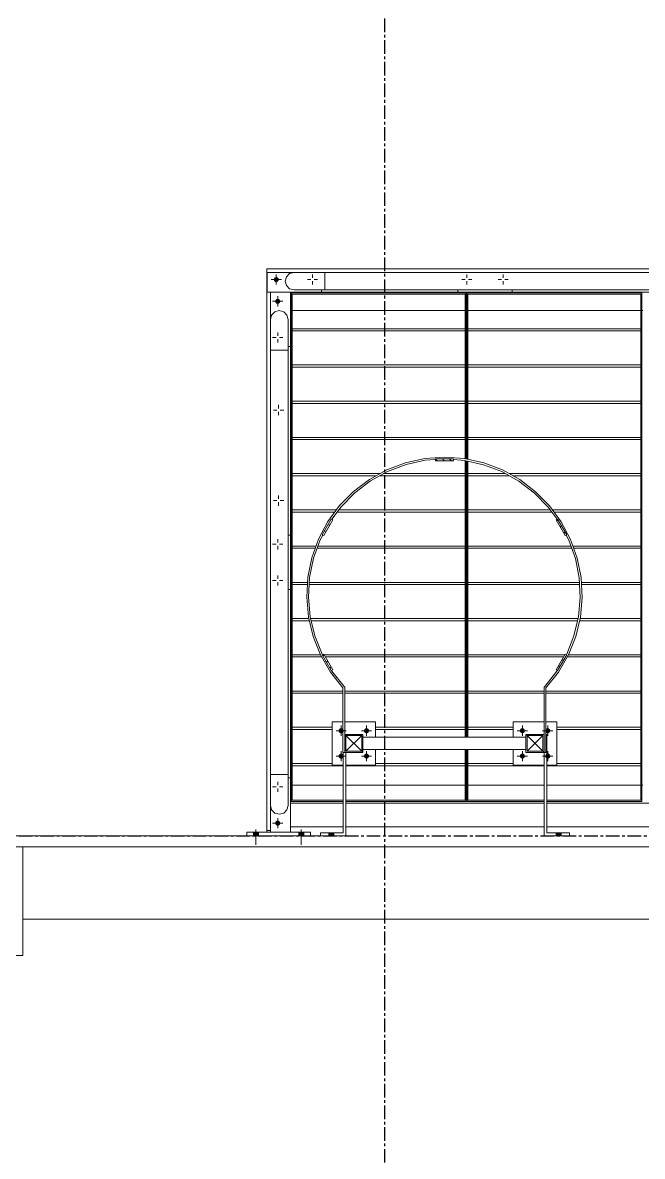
# Model space of a CAD drawing. Header units: millimetres. Extents: x -153298 to 620751, y -313239 to 250031.
# Drawn here: x 65887 to 67596, y -82828 to -79700 of the extents above; entities that cross this region are included whole.
import ezdxf

# ---------------------------------------------------------------- set-up
doc = ezdxf.new("R2010")
doc.units = ezdxf.units.MM
doc.linetypes.add('CENTER', pattern=[2, 1.25, -0.25, 0.25, -0.25])
doc.linetypes.add('XKITLINE00', pattern=[0])
for name, color, linetype in [('000 - EXISTING_BUILDING_MAIN_COLOR_1', 1, 'Continuous'), ('000 - EXISTING_BUILDING_MAIN_COLOR_251', 251, 'Continuous'), ('000 - EXISTING_CONCRETE_MAIN_COLOR_1', 1, 'Continuous')]:
    doc.layers.add(name, color=color, linetype=linetype)
doc.layers.add('Part', color=2, linetype='Continuous', lineweight=0)
doc.layers.add('Z-DIMENSIONS', color=1, linetype='Continuous', lineweight=0)

# ---------------------------------------------------------------- blocks, each defined once
blk = doc.blocks.new('*A217216')
at = {"layer": '000 - EXISTING_BUILDING_MAIN_COLOR_251', "linetype": 'XKITLINE00', "lineweight": 0}
for p, q in [((453.143857, 167.194285), (453.118158, 167.219984)), ((453.518158, 166.819984), (453.492558, 166.845584))]:
    blk.add_line(p, q, dxfattribs=at)
blk = doc.blocks.new('*A218217')
at = {"layer": '000 - EXISTING_BUILDING_MAIN_COLOR_251', "linetype": 'XKITLINE00', "lineweight": 0}
for p, q in [((449.143914, 167.194285), (449.118215, 167.219984)), ((449.518215, 166.819984), (449.492615, 166.845584))]:
    blk.add_line(p, q, dxfattribs=at)
blk = doc.blocks.new('*A219218')
at = {"layer": '000 - EXISTING_BUILDING_MAIN_COLOR_251', "linetype": 'XKITLINE00', "lineweight": 0}
for p, q in [((448.717851, 171.715646), (448.66321, 171.701005)), ((448.796429, 171.851745), (448.741788, 171.837104))]:
    blk.add_line(p, q, dxfattribs=at)
blk = doc.blocks.new('*A220219')
at = {"layer": '000 - EXISTING_BUILDING_MAIN_COLOR_251', "linetype": 'XKITLINE00', "lineweight": 0}
for p, q in [((451.158441, 173.259999), (451.118441, 173.299999)), ((451.315595, 173.259999), (451.275595, 173.299999)), ((451.47275, 173.259999), (451.43275, 173.299999))]:
    blk.add_line(p, q, dxfattribs=at)
blk = doc.blocks.new('*A221220')
at = {"layer": '000 - EXISTING_BUILDING_MAIN_COLOR_251', "linetype": 'XKITLINE00', "lineweight": 0}
for p, q in [((453.801876, 171.918563), (453.816517, 171.973204)), ((453.880453, 171.782463), (453.895094, 171.837104)), ((453.959031, 171.646364), (453.973672, 171.701005))]:
    blk.add_line(p, q, dxfattribs=at)
blk = doc.blocks.new('*A222221')
at = {"layer": '000 - EXISTING_BUILDING_MAIN_COLOR_251', "linetype": 'XKITLINE00', "lineweight": 0}
for p, q in [((453.879363, 168.735646), (453.824722, 168.721005)), ((453.95794, 168.871745), (453.903299, 168.857104))]:
    blk.add_line(p, q, dxfattribs=at)
blk = doc.blocks.new('*A223222')
at = {"layer": '000 - EXISTING_BUILDING_MAIN_COLOR_251', "linetype": 'XKITLINE00', "lineweight": 0}
for p, q in [((448.640365, 168.938563), (448.655006, 168.993204)), ((448.718942, 168.802463), (448.733583, 168.857104)), ((448.797519, 168.666364), (448.81216, 168.721005))]:
    blk.add_line(p, q, dxfattribs=at)
blk = doc.blocks.new('*A21822102')
at = {"layer": 'Part', "linetype": 'XKITLINE00', "lineweight": 0}
for p, q in [((437.208418, 164.739977), (442.008418, 164.739977)), ((437.208418, 162.339977), (437.208418, 164.739977)), ((442.008418, 164.739977), (442.008418, 162.339977)), ((442.008418, 162.339977), (437.208418, 162.339977))]:
    blk.add_line(p, q, dxfattribs=at)
blk = doc.blocks.new('*A23102230')
at = {"layer": '000 - EXISTING_BUILDING_MAIN_COLOR_251', "linetype": 'XKITLINE00', "lineweight": 0}
for p, q in [((453.518158, 167.219984), (453.118158, 167.219984)), ((453.118158, 167.219984), (453.118158, 166.819984)), ((453.143758, 166.845584), (453.492558, 167.194384)), ((453.492558, 166.845584), (453.143758, 167.194384)), ((453.143758, 166.845584), (453.143758, 167.194384)), ((453.143758, 167.194384), (453.492558, 167.194384)), ((453.492558, 167.194384), (453.492558, 166.845584)), ((453.518158, 166.819984), (453.518158, 167.219984)), ((453.118158, 166.819984), (453.518158, 166.819984)), ((453.492558, 166.845584), (453.143758, 166.845584))]:
    blk.add_line(p, q, dxfattribs=at)
blk = doc.blocks.new('*A23262246')
at = {"layer": '000 - EXISTING_BUILDING_MAIN_COLOR_251', "linetype": 'XKITLINE00', "lineweight": 0}
for p, q in [((449.118215, 166.819984), (449.118215, 167.219984)), ((449.518215, 167.219984), (449.118215, 167.219984)), ((449.143815, 166.845584), (449.492615, 167.194384)), ((449.492615, 166.845584), (449.143815, 167.194384)), ((449.143815, 166.845584), (449.143815, 167.194384)), ((449.143815, 167.194384), (449.492615, 167.194384)), ((449.492615, 167.194384), (449.492615, 166.845584)), ((449.518215, 166.819984), (449.518215, 167.219984)), ((449.118215, 166.819984), (449.518215, 166.819984)), ((449.492615, 166.845584), (449.143815, 166.845584))]:
    blk.add_line(p, q, dxfattribs=at)
blk = doc.blocks.new('*A23272247')
at = {"layer": '000 - EXISTING_BUILDING_MAIN_COLOR_251', "linetype": 'XKITLINE00', "lineweight": 0}
for p, q in [((448.820365, 171.973204), (448.620365, 171.626794)), ((448.655006, 171.606794), (448.855006, 171.953204)), ((448.855006, 171.953204), (448.820365, 171.973204)), ((448.620365, 171.626794), (448.655006, 171.606794))]:
    blk.add_line(p, q, dxfattribs=at)
blk = doc.blocks.new('*A23282248')
at = {"layer": '000 - EXISTING_BUILDING_MAIN_COLOR_251', "linetype": 'XKITLINE00', "lineweight": 0}
for p, q in [((451.518441, 173.299999), (451.118441, 173.299999)), ((451.118441, 173.299999), (451.118441, 173.259999)), ((451.118441, 173.259999), (451.518441, 173.259999)), ((451.518441, 173.259999), (451.518441, 173.299999))]:
    blk.add_line(p, q, dxfattribs=at)
blk = doc.blocks.new('*A23292249')
at = {"layer": '000 - EXISTING_BUILDING_MAIN_COLOR_251', "linetype": 'XKITLINE00', "lineweight": 0}
for p, q in [((453.816517, 171.973204), (453.781876, 171.953204)), ((453.981876, 171.606794), (453.781876, 171.953204)), ((454.016517, 171.626794), (453.816517, 171.973204)), ((453.981876, 171.606794), (454.016517, 171.626794))]:
    blk.add_line(p, q, dxfattribs=at)
blk = doc.blocks.new('*A23302250')
at = {"layer": '000 - EXISTING_BUILDING_MAIN_COLOR_251', "linetype": 'XKITLINE00', "lineweight": 0}
for p, q in [((453.981876, 168.993204), (453.781876, 168.646794)), ((453.816517, 168.626794), (454.016517, 168.973204)), ((454.016517, 168.973204), (453.981876, 168.993204)), ((453.781876, 168.646794), (453.816517, 168.626794))]:
    blk.add_line(p, q, dxfattribs=at)
blk = doc.blocks.new('*A23312251')
at = {"layer": '000 - EXISTING_BUILDING_MAIN_COLOR_251', "linetype": 'XKITLINE00', "lineweight": 0}
for p, q in [((448.620365, 168.973204), (448.655006, 168.993204)), ((448.620365, 168.973204), (448.820365, 168.626794)), ((448.655006, 168.993204), (448.855006, 168.646794)), ((448.820365, 168.626794), (448.855006, 168.646794))]:
    blk.add_line(p, q, dxfattribs=at)
blk = doc.blocks.new('*A23322252')
at = {"layer": '000 - EXISTING_BUILDING_MAIN_COLOR_251', "linetype": 'XKITLINE00', "lineweight": 0}
for p, q in [((450.459474, 173.216181), (450.048222, 173.061979)), ((450.888656, 173.309511), (450.459474, 173.216181)), ((450.470775, 173.177811), (450.894309, 173.269913)), ((451.326806, 173.340021), (450.888656, 173.309511)), ((450.894309, 173.269913), (451.118441, 173.28552)), ((451.763673, 173.307239), (451.326806, 173.340021)), ((451.518441, 173.285633), (451.757813, 173.267671)), ((451.757813, 173.267671), (452.179805, 173.17369)), ((452.191291, 173.212006), (451.763673, 173.307239)), ((452.60078, 173.056297), (452.191291, 173.212006)), ((450.048222, 173.061979), (449.663482, 172.850124)), ((449.685257, 172.816571), (450.064934, 173.025638)), ((450.064934, 173.025638), (450.470775, 173.177811)), ((452.179805, 173.17369), (452.583907, 173.020031)), ((452.583907, 173.020031), (452.961726, 172.809884)), ((452.983638, 172.843348), (452.60078, 173.056297)), ((449.663482, 172.850124), (449.313287, 172.585039)), ((449.33967, 172.554973), (449.685257, 172.816571)), ((452.961726, 172.809884), (453.305417, 172.547613)), ((453.331911, 172.577581), (452.983638, 172.843348)), ((449.313287, 172.585039), (449.004946, 172.272256)), ((449.035386, 172.246306), (449.33967, 172.554973)), ((453.305417, 172.547613), (453.607842, 172.238666)), ((453.638368, 172.264514), (453.331911, 172.577581)), ((449.004946, 172.272256), (448.744897, 171.918305)), ((448.830457, 171.967378), (449.035386, 172.246306)), ((453.607842, 172.238666), (453.806019, 171.967143)), ((453.896645, 171.91065), (453.638368, 172.264514)), ((448.744897, 171.918305), (448.538567, 171.530574)), ((454.101378, 171.523337), (453.896645, 171.91065)), ((448.538567, 171.530574), (448.390263, 171.117158)), ((448.428791, 171.106407), (448.575144, 171.514383)), ((448.575144, 171.514383), (448.631532, 171.620347)), ((454.00506, 171.620179), (454.064759, 171.507241)), ((454.064759, 171.507241), (454.209762, 171.099953)), ((454.248314, 171.110619), (454.101378, 171.523337)), ((448.390263, 171.117158), (448.303082, 170.686686)), ((448.342757, 170.681599), (448.428791, 171.106407)), ((454.209762, 171.099953), (454.294719, 170.676052)), ((454.334403, 170.681066), (454.248314, 171.110619)), ((448.303082, 170.686686), (448.278842, 170.248143)), ((448.318837, 170.248827), (448.342757, 170.681599)), ((454.294719, 170.676052), (454.317864, 170.244342)), ((454.357857, 170.2436), (454.334403, 170.681066)), ((448.278842, 170.248143), (448.318051, 169.810685)), ((448.357529, 169.817124), (448.318837, 170.248827)), ((454.317864, 170.244342), (454.278718, 169.813788)), ((454.318189, 169.807305), (454.357857, 170.2436)), ((448.318051, 169.810685), (448.419889, 169.383443)), ((448.458027, 169.395504), (448.357529, 169.817124)), ((454.278718, 169.813788), (454.178092, 169.393331)), ((454.216222, 169.381242), (454.318189, 169.807305)), ((448.419889, 169.383443), (448.582231, 168.975335)), ((448.618233, 168.992766), (448.458027, 169.395504)), ((454.178092, 169.393331), (454.018077, 168.991703)), ((454.054073, 168.97426), (454.216222, 169.381242)), ((448.582231, 168.975335), (448.801688, 168.59488)), ((448.627231, 168.977168), (448.618233, 168.992766)), ((453.835112, 168.594809), (454.054073, 168.97426)), ((454.00968, 168.977151), (454.018077, 168.991703)), ((448.801688, 168.59488), (449.073679, 168.250021)), ((448.834803, 168.617317), (448.827095, 168.63068)), ((449.103215, 168.276996), (448.834803, 168.617317)), ((453.534338, 168.277735), (453.801997, 168.617246)), ((453.563884, 168.250771), (453.835112, 168.594809)), ((453.801997, 168.617246), (453.809758, 168.630696)), ((449.07909, 168.244097), (449.073679, 168.250021)), ((449.07909, 168.244097), (449.079123, 166.819999)), ((449.119089, 168.259614), (449.103215, 168.276996)), ((449.119113, 167.219984), (449.119089, 168.259614)), ((453.518474, 168.260354), (453.534338, 168.277735)), ((453.518474, 166.819969), (453.518474, 168.260354)), ((453.558474, 168.244844), (453.563884, 168.250771)), ((453.558474, 168.244844), (453.558474, 166.819969)), ((449.079123, 166.819999), (449.118215, 166.82)), ((453.558474, 166.819969), (453.518474, 166.819969))]:
    blk.add_line(p, q, dxfattribs=at)
blk = doc.blocks.new('*A23332253')
at = {"layer": '000 - EXISTING_BUILDING_MAIN_COLOR_251', "linetype": 'XKITLINE00', "lineweight": 0}
for p, q in [((448.838387, 167.5), (448.838387, 166.54)), ((448.838387, 167.5), (449.079107, 167.5)), ((449.119107, 167.5), (449.798387, 167.5)), ((449.798387, 167.156), (449.798387, 167.5)), ((449.798387, 166.54), (449.798387, 166.884)), ((448.838387, 166.54), (449.079815, 166.54)), ((449.143815, 166.54), (449.798387, 166.54))]:
    blk.add_line(p, q, dxfattribs=at)
blk = doc.blocks.new('*A23342254')
at = {"layer": '000 - EXISTING_BUILDING_MAIN_COLOR_251', "linetype": 'XKITLINE00', "lineweight": 0}
for p, q in [((452.838147, 167.156), (452.838147, 167.5)), ((452.838147, 167.5), (453.518474, 167.5)), ((453.558474, 167.5), (453.798147, 167.5)), ((453.798147, 166.54), (453.798147, 167.5)), ((452.838147, 166.54), (452.838147, 166.884)), ((452.838147, 166.54), (453.518158, 166.54)), ((453.582158, 166.54), (453.798147, 166.54))]:
    blk.add_line(p, q, dxfattribs=at)
blk = doc.blocks.new('*A23352255')
at = {"layer": '000 - EXISTING_BUILDING_MAIN_COLOR_251', "linetype": 'XKITLINE00', "lineweight": 0}
for p, q in [((449.079815, 165.044), (449.079815, 166.819999)), ((449.143815, 164.98), (449.143815, 166.819984)), ((448.583815, 165.044), (449.079815, 165.044)), ((448.583815, 164.98), (448.583815, 165.044)), ((449.143815, 164.98), (448.583815, 164.98))]:
    blk.add_line(p, q, dxfattribs=at)
blk = doc.blocks.new('*A23362256')
at = {"layer": '000 - EXISTING_BUILDING_MAIN_COLOR_251', "linetype": 'XKITLINE00', "lineweight": 0}
for p, q in [((453.518158, 167.22), (453.518474, 167.22)), ((453.558474, 167.22), (453.582158, 167.22)), ((453.582158, 165.044), (453.582158, 167.22)), ((453.518158, 164.98), (453.518158, 166.819984)), ((453.518158, 164.98), (454.078158, 164.98)), ((453.582158, 165.044), (454.078158, 165.044)), ((454.078158, 165.044), (454.078158, 164.98))]:
    blk.add_line(p, q, dxfattribs=at)
blk = doc.blocks.new('*A23372257')
at = {"layer": '000 - EXISTING_BUILDING_MAIN_COLOR_251', "linetype": 'XKITLINE00', "lineweight": 0}
for p, q in [((453.118158, 167.156), (449.518547, 167.156)), ((449.518547, 167.156), (449.518547, 166.884)), ((449.518547, 166.884), (453.118158, 166.884))]:
    blk.add_line(p, q, dxfattribs=at)
blk = doc.blocks.new('*A23412261')
at = {"layer": '000 - EXISTING_CONCRETE_MAIN_COLOR_1', "linetype": 'XKITLINE00', "lineweight": 0}
for p, q in [((442.008418, 164.739977), (488.150427, 164.739977)), ((442.008418, 163.139977), (488.150427, 163.139977))]:
    blk.add_line(p, q, dxfattribs=at)
blk = doc.blocks.new('*A23432263')
at = {"layer": '000 - EXISTING_BUILDING_MAIN_COLOR_251'}
for points in [[(449.093, 167.289), (449.09, 167.279), (449.085, 167.269), (449.078, 167.26), (449.069, 167.253), (449.06, 167.248), (449.049, 167.245), (449.038, 167.244), (449.027, 167.245), (449.017, 167.248), (449.007, 167.253), (448.999, 167.26), (448.992, 167.269), (448.987, 167.279), (448.983, 167.289), (448.982, 167.3), (448.983, 167.311), (448.987, 167.321), (448.992, 167.331), (448.999, 167.34), (449.007, 167.347), (449.017, 167.352), (449.027, 167.355), (449.038, 167.356), (449.049, 167.355), (449.06, 167.352), (449.069, 167.347), (449.078, 167.34), (449.085, 167.331), (449.09, 167.321), (449.093, 167.311), (449.094, 167.3)], [(449.653, 167.289), (449.65, 167.279), (449.645, 167.269), (449.638, 167.26), (449.629, 167.253), (449.62, 167.248), (449.609, 167.245), (449.598, 167.244), (449.587, 167.245), (449.577, 167.248), (449.567, 167.253), (449.559, 167.26), (449.552, 167.269), (449.547, 167.279), (449.543, 167.289), (449.542, 167.3), (449.543, 167.311), (449.547, 167.321), (449.552, 167.331), (449.559, 167.34), (449.567, 167.347), (449.577, 167.352), (449.587, 167.355), (449.598, 167.356), (449.609, 167.355), (449.62, 167.352), (449.629, 167.347), (449.638, 167.34), (449.645, 167.331), (449.65, 167.321), (449.653, 167.311), (449.654, 167.3)], [(449.093, 166.729), (449.09, 166.719), (449.085, 166.709), (449.078, 166.7), (449.069, 166.693), (449.06, 166.688), (449.049, 166.685), (449.038, 166.684), (449.027, 166.685), (449.017, 166.688), (449.007, 166.693), (448.999, 166.7), (448.992, 166.709), (448.987, 166.719), (448.983, 166.729), (448.982, 166.74), (448.983, 166.751), (448.987, 166.761), (448.992, 166.771), (448.999, 166.78), (449.007, 166.787), (449.017, 166.792), (449.027, 166.795), (449.038, 166.796), (449.049, 166.795), (449.06, 166.792), (449.069, 166.787), (449.078, 166.78), (449.085, 166.771), (449.09, 166.761), (449.093, 166.751), (449.094, 166.74)], [(449.653, 166.729), (449.65, 166.719), (449.645, 166.709), (449.638, 166.7), (449.629, 166.693), (449.62, 166.688), (449.609, 166.685), (449.598, 166.684), (449.587, 166.685), (449.577, 166.688), (449.567, 166.693), (449.559, 166.7), (449.552, 166.709), (449.547, 166.719), (449.543, 166.729), (449.542, 166.74), (449.543, 166.751), (449.547, 166.761), (449.552, 166.771), (449.559, 166.78), (449.567, 166.787), (449.577, 166.792), (449.587, 166.795), (449.598, 166.796), (449.609, 166.795), (449.62, 166.792), (449.629, 166.787), (449.638, 166.78), (449.645, 166.771), (449.65, 166.761), (449.653, 166.751), (449.654, 166.74)]]:
    blk.add_hatch(color=256, dxfattribs=at).paths.add_polyline_path(points, flags=17)
at = {"layer": '000 - EXISTING_BUILDING_MAIN_COLOR_251', "linetype": 'XKITLINE00', "lineweight": 0}
for p, q in [((448.926, 167.3), (449.15, 167.3)), ((449.038, 167.412), (449.038, 167.188)), ((449.486, 167.3), (449.71, 167.3)), ((449.598, 167.412), (449.598, 167.188)), ((448.926, 166.74), (449.15, 166.74)), ((449.038, 166.852), (449.038, 166.628)), ((449.486, 166.74), (449.71, 166.74)), ((449.598, 166.852), (449.598, 166.628))]:
    blk.add_line(p, q, dxfattribs=at)
blk = doc.blocks.new('*A23442264')
at = {"layer": '000 - EXISTING_BUILDING_MAIN_COLOR_251'}
for points in [[(453.093, 167.289), (453.09, 167.279), (453.085, 167.269), (453.078, 167.26), (453.069, 167.253), (453.06, 167.248), (453.049, 167.245), (453.038, 167.244), (453.027, 167.245), (453.017, 167.248), (453.007, 167.253), (452.999, 167.26), (452.992, 167.269), (452.986, 167.279), (452.983, 167.289), (452.982, 167.3), (452.983, 167.311), (452.986, 167.321), (452.992, 167.331), (452.999, 167.34), (453.007, 167.347), (453.017, 167.352), (453.027, 167.355), (453.038, 167.356), (453.049, 167.355), (453.06, 167.352), (453.069, 167.347), (453.078, 167.34), (453.085, 167.331), (453.09, 167.321), (453.093, 167.311), (453.094, 167.3)], [(453.653, 167.289), (453.65, 167.279), (453.645, 167.269), (453.638, 167.26), (453.629, 167.253), (453.62, 167.248), (453.609, 167.245), (453.598, 167.244), (453.587, 167.245), (453.577, 167.248), (453.567, 167.253), (453.559, 167.26), (453.552, 167.269), (453.546, 167.279), (453.543, 167.289), (453.542, 167.3), (453.543, 167.311), (453.546, 167.321), (453.552, 167.331), (453.559, 167.34), (453.567, 167.347), (453.577, 167.352), (453.587, 167.355), (453.598, 167.356), (453.609, 167.355), (453.62, 167.352), (453.629, 167.347), (453.638, 167.34), (453.645, 167.331), (453.65, 167.321), (453.653, 167.311), (453.654, 167.3)], [(453.093, 166.729), (453.09, 166.719), (453.085, 166.709), (453.078, 166.7), (453.069, 166.693), (453.06, 166.688), (453.049, 166.685), (453.038, 166.684), (453.027, 166.685), (453.017, 166.688), (453.007, 166.693), (452.999, 166.7), (452.992, 166.709), (452.986, 166.719), (452.983, 166.729), (452.982, 166.74), (452.983, 166.751), (452.986, 166.761), (452.992, 166.771), (452.999, 166.78), (453.007, 166.787), (453.017, 166.792), (453.027, 166.795), (453.038, 166.796), (453.049, 166.795), (453.06, 166.792), (453.069, 166.787), (453.078, 166.78), (453.085, 166.771), (453.09, 166.761), (453.093, 166.751), (453.094, 166.74)], [(453.653, 166.729), (453.65, 166.719), (453.645, 166.709), (453.638, 166.7), (453.629, 166.693), (453.62, 166.688), (453.609, 166.685), (453.598, 166.684), (453.587, 166.685), (453.577, 166.688), (453.567, 166.693), (453.559, 166.7), (453.552, 166.709), (453.546, 166.719), (453.543, 166.729), (453.542, 166.74), (453.543, 166.751), (453.546, 166.761), (453.552, 166.771), (453.559, 166.78), (453.567, 166.787), (453.577, 166.792), (453.587, 166.795), (453.598, 166.796), (453.609, 166.795), (453.62, 166.792), (453.629, 166.787), (453.638, 166.78), (453.645, 166.771), (453.65, 166.761), (453.653, 166.751), (453.654, 166.74)]]:
    blk.add_hatch(color=256, dxfattribs=at).paths.add_polyline_path(points, flags=17)
at = {"layer": '000 - EXISTING_BUILDING_MAIN_COLOR_251', "linetype": 'XKITLINE00', "lineweight": 0}
for p, q in [((452.926, 167.3), (453.15, 167.3)), ((453.038, 167.412), (453.038, 167.188)), ((453.486, 167.3), (453.71, 167.3)), ((453.598, 167.412), (453.598, 167.188)), ((452.926, 166.74), (453.15, 166.74)), ((453.038, 166.852), (453.038, 166.628)), ((453.486, 166.74), (453.71, 166.74)), ((453.598, 166.852), (453.598, 166.628))]:
    blk.add_line(p, q, dxfattribs=at)
blk = doc.blocks.new('*A23452265')
at = {"layer": '000 - EXISTING_BUILDING_MAIN_COLOR_251'}
blk.add_hatch(color=256, dxfattribs=at).paths.add_polyline_path([(448.88, 165.044), (448.88, 164.98), (448.768, 164.98), (448.768, 165.044)], flags=17)
at = {"layer": '000 - EXISTING_BUILDING_MAIN_COLOR_251', "linetype": 'XKITLINE00', "lineweight": 0}
for p, q in [((448.768, 164.98), (448.768, 165.044)), ((448.824, 164.98), (448.824, 165.044)), ((448.88, 164.98), (448.88, 165.044))]:
    blk.add_line(p, q, dxfattribs=at)
blk = doc.blocks.new('*A23462266')
at = {"layer": '000 - EXISTING_BUILDING_MAIN_COLOR_251'}
blk.add_hatch(color=256, dxfattribs=at).paths.add_polyline_path([(453.782, 164.98), (453.782, 165.044), (453.894, 165.044), (453.894, 164.98)], flags=17)
at = {"layer": '000 - EXISTING_BUILDING_MAIN_COLOR_251', "linetype": 'XKITLINE00', "lineweight": 0}
for p, q in [((453.782, 165.044), (453.782, 164.98)), ((453.838, 165.044), (453.838, 164.98)), ((453.894, 165.044), (453.894, 164.98))]:
    blk.add_line(p, q, dxfattribs=at)
blk = doc.blocks.new('*A23482268')
at = {"layer": '000 - EXISTING_BUILDING_MAIN_COLOR_251', "linetype": 'XKITLINE00', "lineweight": 0}
for p, q in [((447.934297, 175.375961), (447.934297, 175.327961)), ((447.934297, 175.375961), (451.798297, 175.375961)), ((447.934297, 175.327961), (451.798297, 175.327961)), ((451.798297, 175.375961), (451.798297, 175.327961))]:
    blk.add_line(p, q, dxfattribs=at)
blk = doc.blocks.new('*A23492269')
at = {"layer": '000 - EXISTING_BUILDING_MAIN_COLOR_251', "linetype": 'XKITLINE00', "lineweight": 0}
for p, q in [((447.934297, 176.175961), (447.934297, 176.127961)), ((447.934297, 176.175961), (451.798297, 176.175961)), ((447.934297, 176.127961), (451.798297, 176.127961)), ((451.798297, 176.175961), (451.798297, 176.127961))]:
    blk.add_line(p, q, dxfattribs=at)
blk = doc.blocks.new('*A23502270')
at = {"layer": '000 - EXISTING_BUILDING_MAIN_COLOR_251', "linetype": 'XKITLINE00', "lineweight": 0}
for p, q in [((447.934297, 176.963961), (447.934297, 176.939961)), ((447.934297, 176.963961), (451.798297, 176.963961)), ((451.798297, 176.963961), (451.798297, 176.939961)), ((447.934297, 176.939961), (451.798297, 176.939961))]:
    blk.add_line(p, q, dxfattribs=at)
blk = doc.blocks.new('*A23512271')
at = {"layer": '000 - EXISTING_BUILDING_MAIN_COLOR_1', "linetype": 'XKITLINE00', "lineweight": 0}
for p, q in [((447.478347, 176.97997), (447.918347, 176.97997)), ((447.918347, 176.97997), (447.918347, 175.77997)), ((447.867147, 175.77997), (447.918347, 175.77997))]:
    blk.add_line(p, q, dxfattribs=at)
blk = doc.blocks.new('*A23522272')
at = {"layer": '000 - EXISTING_BUILDING_MAIN_COLOR_1', "linetype": 'XKITLINE00', "lineweight": 0}
for p, q in [((447.803849, 177.225529), (447.829894, 177.322729)), ((447.829894, 177.128329), (447.803849, 177.225529)), ((447.829894, 177.322729), (447.901049, 177.393885)), ((447.901049, 177.393885), (447.998249, 177.419929)), ((447.998249, 177.419929), (448.678249, 177.419929)), ((448.678249, 177.031129), (448.678249, 177.419929)), ((447.901049, 177.057174), (447.829894, 177.128329)), ((447.998249, 177.031129), (447.901049, 177.057174)), ((447.998249, 177.031129), (448.678249, 177.031129))]:
    blk.add_line(p, q, dxfattribs=at)
blk = doc.blocks.new('*A23532273')
at = {"layer": '000 - EXISTING_BUILDING_MAIN_COLOR_251', "linetype": 'XKITLINE00', "lineweight": 0}
for p, q in [((447.478347, 176.37997), (447.504391, 176.47717)), ((447.504391, 176.47717), (447.575547, 176.548325)), ((447.575547, 176.548325), (447.672747, 176.57437)), ((447.672747, 176.57437), (447.769947, 176.548325)), ((447.769947, 176.548325), (447.841102, 176.47717)), ((447.841102, 176.47717), (447.867147, 176.37997)), ((447.478347, 176.37997), (447.478347, 175.69997)), ((447.867147, 176.37997), (447.867147, 175.69997)), ((447.478347, 175.69997), (447.867147, 175.69997))]:
    blk.add_line(p, q, dxfattribs=at)
blk = doc.blocks.new('*A23592279')
at = {"layer": '000 - EXISTING_BUILDING_MAIN_COLOR_251', "linetype": 'XKITLINE00', "lineweight": 0}
for p, q in [((451.814297, 172.975961), (451.814297, 172.927961)), ((451.814297, 172.975961), (452.663138, 172.975961)), ((452.745215, 172.975961), (455.678297, 172.975961)), ((455.678297, 172.975961), (455.678297, 172.927961)), ((451.814297, 172.927961), (452.749437, 172.927961)), ((452.831514, 172.927961), (455.678297, 172.927961))]:
    blk.add_line(p, q, dxfattribs=at)
blk = doc.blocks.new('*A23602280')
at = {"layer": '000 - EXISTING_BUILDING_MAIN_COLOR_251', "linetype": 'XKITLINE00', "lineweight": 0}
for p, q in [((451.814297, 173.775961), (451.814297, 173.727961)), ((451.814297, 173.775961), (455.678297, 173.775961)), ((451.814297, 173.727961), (455.678297, 173.727961)), ((455.678297, 173.775961), (455.678297, 173.727961))]:
    blk.add_line(p, q, dxfattribs=at)
blk = doc.blocks.new('*A23612281')
at = {"layer": '000 - EXISTING_BUILDING_MAIN_COLOR_251', "linetype": 'XKITLINE00', "lineweight": 0}
for p, q in [((451.814297, 174.575961), (451.814297, 174.527961)), ((451.814297, 174.575961), (455.678297, 174.575961)), ((451.814297, 174.527961), (455.678297, 174.527961)), ((455.678297, 174.575961), (455.678297, 174.527961))]:
    blk.add_line(p, q, dxfattribs=at)
blk = doc.blocks.new('*A23622282')
at = {"layer": '000 - EXISTING_BUILDING_MAIN_COLOR_251', "linetype": 'XKITLINE00', "lineweight": 0}
for p, q in [((451.814297, 175.375961), (451.814297, 175.327961)), ((451.814297, 175.375961), (455.678297, 175.375961)), ((451.814297, 175.327961), (455.678297, 175.327961)), ((455.678297, 175.375961), (455.678297, 175.327961))]:
    blk.add_line(p, q, dxfattribs=at)
blk = doc.blocks.new('*A23632283')
at = {"layer": '000 - EXISTING_BUILDING_MAIN_COLOR_251', "linetype": 'XKITLINE00', "lineweight": 0}
for p, q in [((451.814297, 176.175961), (451.814297, 176.127961)), ((451.814297, 176.175961), (455.678297, 176.175961)), ((451.814297, 176.127961), (455.678297, 176.127961)), ((455.678297, 176.175961), (455.678297, 176.127961))]:
    blk.add_line(p, q, dxfattribs=at)
blk = doc.blocks.new('*A23652285')
at = {"layer": '000 - EXISTING_BUILDING_MAIN_COLOR_251', "linetype": 'XKITLINE00', "lineweight": 0}
for p, q in [((451.814297, 176.963961), (451.814297, 176.939961)), ((451.814297, 176.963961), (455.678297, 176.963961)), ((455.678297, 176.963961), (455.678297, 176.939961)), ((451.814297, 176.939961), (455.678297, 176.939961))]:
    blk.add_line(p, q, dxfattribs=at)
blk = doc.blocks.new('*A23972317')
at = {"layer": '000 - EXISTING_BUILDING_MAIN_COLOR_251', "linetype": 'XKITLINE00', "lineweight": 0}
for p, q in [((447.918315, 165.699943), (449.079815, 165.699943)), ((449.143815, 165.699943), (453.518158, 165.699943)), ((453.582158, 165.699943), (464.477947, 165.699943)), ((447.918315, 165.179943), (449.079815, 165.179943)), ((449.143815, 165.179943), (453.518158, 165.179943)), ((453.582158, 165.179943), (464.477947, 165.179943))]:
    blk.add_line(p, q, dxfattribs=at)
blk = doc.blocks.new('*A23982318')
at = {"layer": '000 - EXISTING_BUILDING_MAIN_COLOR_1', "linetype": 'XKITLINE00', "lineweight": 0}
for p, q in [((448.678284, 177.419961), (470.134284, 177.419961)), ((448.678284, 177.031161), (448.678284, 177.419961)), ((448.678284, 177.031161), (470.134284, 177.031161))]:
    blk.add_line(p, q, dxfattribs=at)
blk = doc.blocks.new('*A23992319')
at = {"layer": '000 - EXISTING_BUILDING_MAIN_COLOR_1', "linetype": 'XKITLINE00', "lineweight": 0}
for p, q in [((447.398375, 176.979961), (447.398375, 177.419961)), ((448.606444, 176.979961), (451.614444, 176.979961)), ((452.814444, 176.979961), (458.814444, 176.979961))]:
    blk.add_line(p, q, dxfattribs=at)
blk = doc.blocks.new('*A24002320')
at = {"layer": '000 - EXISTING_BUILDING_MAIN_COLOR_251', "linetype": 'XKITLINE00', "lineweight": 0}
for p, q in [((447.918315, 166.099943), (447.934297, 166.099943)), ((447.958297, 166.099943), (449.079815, 166.099943)), ((449.143815, 166.099943), (451.774297, 166.099943)), ((451.798297, 166.099943), (451.814297, 166.099943)), ((451.838297, 166.099943), (453.518158, 166.099943)), ((453.582158, 166.099943), (455.654297, 166.099943)), ((455.678297, 166.099943), (455.694297, 166.099943))]:
    blk.add_line(p, q, dxfattribs=at)
blk = doc.blocks.new('*A24012321')
at = {"layer": '000 - EXISTING_BUILDING_MAIN_COLOR_251', "linetype": 'XKITLINE00', "lineweight": 0}
for p, q in [((447.918315, 176.579984), (447.934297, 176.579984)), ((447.958297, 176.579984), (451.774297, 176.579984)), ((451.798297, 176.579984), (451.814297, 176.579984)), ((451.838297, 176.579984), (455.654297, 176.579984)), ((455.678297, 176.579984), (455.694297, 176.579984))]:
    blk.add_line(p, q, dxfattribs=at)
blk = doc.blocks.new('*A24022322')
at = {"layer": '000 - EXISTING_BUILDING_MAIN_COLOR_1', "linetype": 'XKITLINE00', "lineweight": 0}
for p, q in [((447.398375, 177.499961), (447.398375, 177.419961)), ((447.398375, 177.499961), (471.398315, 177.499961)), ((447.398375, 177.419961), (447.998367, 177.419961))]:
    blk.add_line(p, q, dxfattribs=at)
blk = doc.blocks.new('*A24032323')
at = {"layer": '000 - EXISTING_BUILDING_MAIN_COLOR_251', "linetype": 'XKITLINE00', "lineweight": 0}
for p, q in [((455.654297, 165.763943), (455.654297, 176.939961)), ((455.654297, 176.939961), (455.678297, 176.939961)), ((455.678297, 165.763943), (455.678297, 176.939961)), ((455.654297, 165.763943), (455.678297, 165.763943))]:
    blk.add_line(p, q, dxfattribs=at)
blk = doc.blocks.new('*A24172337')
at = {"layer": '000 - EXISTING_BUILDING_MAIN_COLOR_251', "linetype": 'XKITLINE00', "lineweight": 0}
for p, q in [((451.814297, 166.575961), (451.814297, 166.527961)), ((451.814297, 166.575961), (452.838147, 166.575961)), ((451.814297, 166.527961), (453.518158, 166.527961)), ((453.582158, 166.527961), (455.678297, 166.527961)), ((453.798147, 166.575961), (455.678297, 166.575961)), ((455.678297, 166.575961), (455.678297, 166.527961))]:
    blk.add_line(p, q, dxfattribs=at)
blk = doc.blocks.new('*A24182338')
at = {"layer": '000 - EXISTING_BUILDING_MAIN_COLOR_251', "linetype": 'XKITLINE00', "lineweight": 0}
for p, q in [((451.814297, 167.375961), (451.814297, 167.327961)), ((451.814297, 167.375961), (452.838147, 167.375961)), ((451.814297, 167.327961), (452.838147, 167.327961)), ((453.798147, 167.375961), (455.678297, 167.375961)), ((453.798147, 167.327961), (455.678297, 167.327961)), ((455.678297, 167.375961), (455.678297, 167.327961))]:
    blk.add_line(p, q, dxfattribs=at)
blk = doc.blocks.new('*A24192339')
at = {"layer": '000 - EXISTING_BUILDING_MAIN_COLOR_251', "linetype": 'XKITLINE00', "lineweight": 0}
for p, q in [((451.814297, 168.175961), (451.814297, 168.127961)), ((451.814297, 168.175961), (453.518474, 168.175961)), ((451.814297, 168.127961), (453.518474, 168.127961)), ((453.558474, 168.175961), (455.678297, 168.175961)), ((453.558474, 168.127961), (455.678297, 168.127961)), ((455.678297, 168.175961), (455.678297, 168.127961))]:
    blk.add_line(p, q, dxfattribs=at)
blk = doc.blocks.new('*A24202340')
at = {"layer": '000 - EXISTING_BUILDING_MAIN_COLOR_251', "linetype": 'XKITLINE00', "lineweight": 0}
for p, q in [((451.814297, 168.975961), (451.814297, 168.927961)), ((451.814297, 168.975961), (453.971921, 168.975961)), ((454.054751, 168.975961), (455.678297, 168.975961)), ((455.678297, 168.975961), (455.678297, 168.927961)), ((451.814297, 168.927961), (453.944208, 168.927961)), ((454.027357, 168.927961), (455.678297, 168.927961))]:
    blk.add_line(p, q, dxfattribs=at)
blk = doc.blocks.new('*A24212341')
at = {"layer": '000 - EXISTING_BUILDING_MAIN_COLOR_251', "linetype": 'XKITLINE00', "lineweight": 0}
for p, q in [((451.814297, 169.775961), (451.814297, 169.727961)), ((451.814297, 169.775961), (454.269665, 169.775961)), ((451.814297, 169.727961), (454.258177, 169.727961)), ((454.2992, 169.727961), (455.678297, 169.727961)), ((454.310687, 169.775961), (455.678297, 169.775961)), ((455.678297, 169.775961), (455.678297, 169.727961))]:
    blk.add_line(p, q, dxfattribs=at)
blk = doc.blocks.new('*A24222342')
at = {"layer": '000 - EXISTING_BUILDING_MAIN_COLOR_251', "linetype": 'XKITLINE00', "lineweight": 0}
for p, q in [((451.814297, 170.575961), (451.814297, 170.527961)), ((451.814297, 170.575961), (454.300085, 170.575961)), ((451.814297, 170.527961), (454.302658, 170.527961)), ((454.340038, 170.575961), (455.678297, 170.575961)), ((454.342612, 170.527961), (455.678297, 170.527961)), ((455.678297, 170.575961), (455.678297, 170.527961))]:
    blk.add_line(p, q, dxfattribs=at)
blk = doc.blocks.new('*A24232343')
at = {"layer": '000 - EXISTING_BUILDING_MAIN_COLOR_251', "linetype": 'XKITLINE00', "lineweight": 0}
for p, q in [((451.814297, 171.375961), (451.814297, 171.327961)), ((451.814297, 171.375961), (454.111498, 171.375961)), ((451.814297, 171.327961), (454.128587, 171.327961)), ((454.153847, 171.375961), (455.678297, 171.375961)), ((454.170936, 171.327961), (455.678297, 171.327961)), ((455.678297, 171.375961), (455.678297, 171.327961))]:
    blk.add_line(p, q, dxfattribs=at)
blk = doc.blocks.new('*A24242344')
at = {"layer": '000 - EXISTING_BUILDING_MAIN_COLOR_251', "linetype": 'XKITLINE00', "lineweight": 0}
for p, q in [((451.814297, 172.175961), (451.814297, 172.127961)), ((451.814297, 172.175961), (453.653609, 172.175961)), ((451.814297, 172.127961), (453.688643, 172.127961)), ((453.703001, 172.175961), (455.678297, 172.175961)), ((453.738035, 172.127961), (455.678297, 172.127961)), ((455.678297, 172.175961), (455.678297, 172.127961))]:
    blk.add_line(p, q, dxfattribs=at)
blk = doc.blocks.new('*A24252345')
at = {"layer": '000 - EXISTING_BUILDING_MAIN_COLOR_251', "linetype": 'XKITLINE00', "lineweight": 0}
for p, q in [((451.814297, 165.763943), (451.814297, 165.739943)), ((451.814297, 165.763943), (453.518158, 165.763943)), ((451.814297, 165.739943), (453.518158, 165.739943)), ((453.582158, 165.763943), (455.678297, 165.763943)), ((453.582158, 165.739943), (455.678297, 165.739943)), ((455.678297, 165.763943), (455.678297, 165.739943))]:
    blk.add_line(p, q, dxfattribs=at)
blk = doc.blocks.new('*A24402360')
at = {"layer": '000 - EXISTING_BUILDING_MAIN_COLOR_1', "linetype": 'XKITLINE00', "lineweight": 0}
for p, q in [((447.406444, 176.979961), (447.406444, 177.419961)), ((448.606444, 176.979961), (447.478318, 176.979961)), ((448.606444, 177.031161), (448.606444, 176.979961))]:
    blk.add_line(p, q, dxfattribs=at)
blk = doc.blocks.new('*A24412361')
at = {"layer": '000 - EXISTING_BUILDING_MAIN_COLOR_251', "linetype": 'XKITLINE00', "lineweight": 0}
for p, q in [((451.614444, 176.979961), (451.614444, 177.031161)), ((452.814444, 176.979961), (451.614444, 176.979961)), ((452.814444, 177.031161), (452.814444, 176.979961))]:
    blk.add_line(p, q, dxfattribs=at)
blk = doc.blocks.new('*A24422362')
at = {"layer": '000 - EXISTING_BUILDING_MAIN_COLOR_251', "linetype": 'XKITLINE00', "lineweight": 0}
for p, q in [((447.934297, 172.975961), (447.934297, 172.927961)), ((447.934297, 172.975961), (449.892008, 172.975961)), ((449.974718, 172.975961), (451.798297, 172.975961)), ((451.798297, 172.975961), (451.798297, 172.927961)), ((447.934297, 172.927961), (449.804838, 172.927961)), ((449.887548, 172.927961), (451.798297, 172.927961))]:
    blk.add_line(p, q, dxfattribs=at)
blk = doc.blocks.new('*A24432363')
at = {"layer": '000 - EXISTING_BUILDING_MAIN_COLOR_251', "linetype": 'XKITLINE00', "lineweight": 0}
for p, q in [((447.934297, 173.775961), (447.934297, 173.727961)), ((447.934297, 173.775961), (451.798297, 173.775961)), ((447.934297, 173.727961), (451.798297, 173.727961)), ((451.798297, 173.775961), (451.798297, 173.727961))]:
    blk.add_line(p, q, dxfattribs=at)
blk = doc.blocks.new('*A24442364')
at = {"layer": '000 - EXISTING_BUILDING_MAIN_COLOR_251', "linetype": 'XKITLINE00', "lineweight": 0}
for p, q in [((447.934297, 174.575961), (447.934297, 174.527961)), ((447.934297, 174.575961), (451.798297, 174.575961)), ((447.934297, 174.527961), (451.798297, 174.527961)), ((451.798297, 174.575961), (451.798297, 174.527961))]:
    blk.add_line(p, q, dxfattribs=at)
blk = doc.blocks.new('*A24482368')
at = {"layer": '000 - EXISTING_BUILDING_MAIN_COLOR_251', "linetype": 'XKITLINE00', "lineweight": 0}
for p, q in [((447.658377, 174.49194), (447.658377, 174.417348)), ((447.546377, 174.37994), (447.620969, 174.37994)), ((447.658377, 174.26794), (447.658377, 174.342532)), ((447.770377, 174.37994), (447.695785, 174.37994)), ((447.658377, 172.49194), (447.658377, 172.417348)), ((447.546377, 172.37994), (447.620969, 172.37994)), ((447.658377, 172.26794), (447.658377, 172.342532)), ((447.770377, 172.37994), (447.695785, 172.37994))]:
    blk.add_line(p, q, dxfattribs=at)
blk = doc.blocks.new('*A24492369')
at = {"layer": '000 - EXISTING_BUILDING_MAIN_COLOR_251', "linetype": 'XKITLINE00', "lineweight": 0}
for p, q in [((451.702444, 177.259961), (451.777036, 177.259961)), ((451.814444, 177.371961), (451.814444, 177.297369)), ((451.814444, 177.147961), (451.814444, 177.222553)), ((451.926444, 177.259961), (451.851852, 177.259961)), ((452.502444, 177.259961), (452.577036, 177.259961)), ((452.614444, 177.371961), (452.614444, 177.297369)), ((452.614444, 177.147961), (452.614444, 177.222553)), ((452.726444, 177.259961), (452.651852, 177.259961))]:
    blk.add_line(p, q, dxfattribs=at)
blk = doc.blocks.new('*A24502370')
at = {"layer": '000 - EXISTING_BUILDING_MAIN_COLOR_1'}
blk.add_hatch(color=256, dxfattribs=at).paths.add_polyline_path([(447.661, 177.249), (447.658, 177.239), (447.653, 177.229), (447.646, 177.22), (447.638, 177.213), (447.628, 177.208), (447.617, 177.205), (447.606, 177.204), (447.596, 177.205), (447.585, 177.208), (447.575, 177.213), (447.567, 177.22), (447.56, 177.229), (447.555, 177.239), (447.552, 177.249), (447.55, 177.26), (447.552, 177.271), (447.555, 177.281), (447.56, 177.291), (447.567, 177.3), (447.575, 177.307), (447.585, 177.312), (447.596, 177.315), (447.606, 177.316), (447.617, 177.315), (447.628, 177.312), (447.638, 177.307), (447.646, 177.3), (447.653, 177.291), (447.658, 177.281), (447.661, 177.271), (447.662, 177.26)], flags=17)
at = {"layer": '000 - EXISTING_BUILDING_MAIN_COLOR_1', "linetype": 'XKITLINE00', "lineweight": 0}
for p, q in [((447.494, 177.26), (447.718, 177.26)), ((447.606, 177.372), (447.606, 177.148)), ((448.294, 177.26), (448.369, 177.26)), ((448.406, 177.372), (448.406, 177.297)), ((448.406, 177.148), (448.406, 177.223)), ((448.518, 177.26), (448.444, 177.26))]:
    blk.add_line(p, q, dxfattribs=at)
blk = doc.blocks.new('*A24512371')
at = {"layer": '000 - EXISTING_BUILDING_MAIN_COLOR_1'}
blk.add_hatch(color=256, dxfattribs=at).paths.add_polyline_path([(447.649, 176.835), (447.66, 176.832), (447.669, 176.827), (447.678, 176.82), (447.685, 176.811), (447.69, 176.801), (447.693, 176.791), (447.694, 176.78), (447.693, 176.769), (447.69, 176.759), (447.685, 176.749), (447.678, 176.74), (447.669, 176.733), (447.66, 176.728), (447.649, 176.725), (447.638, 176.724), (447.627, 176.725), (447.617, 176.728), (447.607, 176.733), (447.599, 176.74), (447.592, 176.749), (447.587, 176.759), (447.583, 176.769), (447.582, 176.78), (447.583, 176.791), (447.587, 176.801), (447.592, 176.811), (447.599, 176.82), (447.607, 176.827), (447.617, 176.832), (447.627, 176.835), (447.638, 176.836)], flags=17)
at = {"layer": '000 - EXISTING_BUILDING_MAIN_COLOR_1', "linetype": 'XKITLINE00', "lineweight": 0}
for p, q in [((447.526, 176.78), (447.75, 176.78)), ((447.638, 176.668), (447.638, 176.892)), ((447.526, 175.98), (447.601, 175.98)), ((447.638, 176.092), (447.638, 176.017)), ((447.75, 175.98), (447.676, 175.98)), ((447.638, 175.868), (447.638, 175.943))]:
    blk.add_line(p, q, dxfattribs=at)
blk = doc.blocks.new('*A24532373')
at = {"layer": '000 - EXISTING_BUILDING_MAIN_COLOR_251', "linetype": 'XKITLINE00', "lineweight": 0}
for p, q in [((447.478315, 175.69997), (447.478315, 166.33197)), ((447.478315, 175.69997), (447.867115, 175.69997)), ((447.867115, 166.33197), (447.867115, 175.69997)), ((447.478315, 166.33197), (447.867115, 166.33197))]:
    blk.add_line(p, q, dxfattribs=at)
blk = doc.blocks.new('*A24542374')
at = {"layer": '000 - EXISTING_BUILDING_MAIN_COLOR_1', "linetype": 'XKITLINE00', "lineweight": 0}
for p, q in [((446.958375, 164.979961), (446.958375, 165.059961)), ((446.958375, 165.059961), (447.398318, 165.059961)), ((446.958375, 164.979961), (448.358375, 164.979961)), ((447.918347, 165.059961), (448.358375, 165.059961)), ((448.358375, 164.979961), (448.358375, 165.059961))]:
    blk.add_line(p, q, dxfattribs=at)
blk = doc.blocks.new('*A24552375')
at = {"layer": '000 - EXISTING_BUILDING_MAIN_COLOR_251', "linetype": 'XKITLINE00', "lineweight": 0}
for p, q in [((447.918318, 171.61597), (447.918318, 175.77997)), ((447.918318, 166.259961), (447.918318, 170.41597)), ((447.398318, 165.059961), (447.398318, 165.099943)), ((447.398318, 165.059961), (447.478347, 165.059961))]:
    blk.add_line(p, q, dxfattribs=at)
blk = doc.blocks.new('*A24562376')
at = {"layer": '000 - EXISTING_BUILDING_MAIN_COLOR_1', "linetype": 'XKITLINE00', "lineweight": 0}
for p, q in [((447.934297, 165.763943), (447.934297, 176.939961)), ((447.934297, 176.939961), (447.958297, 176.939961)), ((447.958297, 165.763943), (447.958297, 176.939961)), ((447.934297, 165.763943), (447.958297, 165.763943))]:
    blk.add_line(p, q, dxfattribs=at)
blk = doc.blocks.new('*A24572377')
at = {"layer": '000 - EXISTING_BUILDING_MAIN_COLOR_251', "linetype": 'XKITLINE00', "lineweight": 0}
for p, q in [((451.774297, 173.304873), (451.774297, 176.939961)), ((451.774297, 176.939961), (451.798297, 176.939961)), ((451.798297, 173.299528), (451.798297, 176.939961)), ((451.774297, 167.156), (451.774297, 173.264)), ((451.798297, 167.156), (451.798297, 173.258655)), ((451.774297, 165.763943), (451.774297, 166.884)), ((451.798297, 165.763943), (451.798297, 166.884)), ((451.774297, 165.763943), (451.798297, 165.763943))]:
    blk.add_line(p, q, dxfattribs=at)
blk = doc.blocks.new('*A24582378')
at = {"layer": '000 - EXISTING_BUILDING_MAIN_COLOR_251', "linetype": 'XKITLINE00', "lineweight": 0}
for p, q in [((451.814297, 173.295965), (451.814297, 176.939961)), ((451.814297, 176.939961), (451.838297, 176.939961)), ((451.838297, 173.29062), (451.838297, 176.939961)), ((451.814297, 167.156), (451.814297, 173.255091)), ((451.838297, 167.156), (451.838297, 173.249746)), ((451.814297, 165.763943), (451.814297, 166.884)), ((451.838297, 165.763943), (451.838297, 166.884)), ((451.814297, 165.763943), (451.838297, 165.763943))]:
    blk.add_line(p, q, dxfattribs=at)
blk = doc.blocks.new('*A24592379')
at = {"layer": '000 - EXISTING_BUILDING_MAIN_COLOR_1', "linetype": 'XKITLINE00', "lineweight": 0}
for p, q in [((447.478318, 176.979961), (447.398318, 176.979961)), ((447.398318, 176.979961), (447.398318, 165.099943)), ((447.478318, 176.379863), (447.478318, 176.979961)), ((447.478318, 165.099943), (447.478318, 165.652041)), ((447.398318, 165.099943), (447.478318, 165.099943))]:
    blk.add_line(p, q, dxfattribs=at)
blk = doc.blocks.new('*A24602380')
at = {"layer": '000 - EXISTING_BUILDING_MAIN_COLOR_1', "linetype": 'XKITLINE00', "lineweight": 0}
for p, q in [((447.867147, 166.259961), (447.918347, 166.259961)), ((447.918347, 166.259961), (447.918347, 165.059961)), ((447.478347, 165.059961), (447.478347, 165.099943)), ((447.918347, 165.059961), (447.478347, 165.059961))]:
    blk.add_line(p, q, dxfattribs=at)
blk = doc.blocks.new('*A24612381')
at = {"layer": '000 - EXISTING_BUILDING_MAIN_COLOR_251', "linetype": 'XKITLINE00', "lineweight": 0}
for p, q in [((447.934297, 166.575961), (447.934297, 166.527961)), ((447.934297, 166.575961), (448.838387, 166.575961)), ((447.934297, 166.527961), (449.079815, 166.527961)), ((449.143815, 166.527961), (451.798297, 166.527961)), ((449.798387, 166.575961), (451.798297, 166.575961)), ((451.798297, 166.575961), (451.798297, 166.527961))]:
    blk.add_line(p, q, dxfattribs=at)
blk = doc.blocks.new('*A24622382')
at = {"layer": '000 - EXISTING_BUILDING_MAIN_COLOR_251', "linetype": 'XKITLINE00', "lineweight": 0}
for p, q in [((447.934297, 167.375961), (447.934297, 167.327961)), ((447.934297, 167.375961), (448.838387, 167.375961)), ((447.934297, 167.327961), (448.838387, 167.327961)), ((449.798387, 167.375961), (451.798297, 167.375961)), ((449.798387, 167.327961), (451.798297, 167.327961)), ((451.798297, 167.375961), (451.798297, 167.327961))]:
    blk.add_line(p, q, dxfattribs=at)
blk = doc.blocks.new('*A24632383')
at = {"layer": '000 - EXISTING_BUILDING_MAIN_COLOR_251', "linetype": 'XKITLINE00', "lineweight": 0}
for p, q in [((447.934297, 168.175961), (447.934297, 168.127961)), ((447.934297, 168.175961), (449.079091, 168.175961)), ((447.934297, 168.127961), (449.079092, 168.127961)), ((449.119091, 168.175961), (451.798297, 168.175961)), ((449.119092, 168.127961), (451.798297, 168.127961)), ((451.798297, 168.175961), (451.798297, 168.127961))]:
    blk.add_line(p, q, dxfattribs=at)
blk = doc.blocks.new('*A24642384')
at = {"layer": '000 - EXISTING_BUILDING_MAIN_COLOR_251', "linetype": 'XKITLINE00', "lineweight": 0}
for p, q in [((447.934297, 165.763943), (447.934297, 165.739943)), ((447.934297, 165.763943), (449.079815, 165.763943)), ((447.934297, 165.739943), (449.079815, 165.739943)), ((449.143815, 165.763943), (451.798297, 165.763943)), ((449.143815, 165.739943), (451.798297, 165.739943)), ((451.798297, 165.763943), (451.798297, 165.739943))]:
    blk.add_line(p, q, dxfattribs=at)
blk = doc.blocks.new('*A24652385')
at = {"layer": '000 - EXISTING_BUILDING_MAIN_COLOR_251', "linetype": 'XKITLINE00', "lineweight": 0}
for p, q in [((447.867115, 171.61597), (447.918347, 171.61597)), ((447.918347, 171.61597), (447.918347, 170.41597)), ((447.867115, 170.41597), (447.918347, 170.41597))]:
    blk.add_line(p, q, dxfattribs=at)
blk = doc.blocks.new('*A24662386')
at = {"layer": '000 - EXISTING_BUILDING_MAIN_COLOR_251', "linetype": 'XKITLINE00', "lineweight": 0}
for p, q in [((447.934297, 168.975961), (447.934297, 168.927961)), ((447.934297, 168.975961), (448.58187, 168.975961)), ((448.664961, 168.975961), (451.798297, 168.975961)), ((451.798297, 168.975961), (451.798297, 168.927961)), ((447.934297, 168.927961), (448.609558, 168.927961)), ((448.692674, 168.927961), (451.798297, 168.927961))]:
    blk.add_line(p, q, dxfattribs=at)
blk = doc.blocks.new('*A24672387')
at = {"layer": '000 - EXISTING_BUILDING_MAIN_COLOR_251', "linetype": 'XKITLINE00', "lineweight": 0}
for p, q in [((447.934297, 172.175961), (447.934297, 172.127961)), ((447.934297, 172.175961), (448.934198, 172.175961)), ((447.934297, 172.127961), (448.898933, 172.127961)), ((448.948438, 172.127961), (451.798297, 172.127961)), ((448.983704, 172.175961), (451.798297, 172.175961)), ((451.798297, 172.175961), (451.798297, 172.127961))]:
    blk.add_line(p, q, dxfattribs=at)
blk = doc.blocks.new('*A24682388')
at = {"layer": '000 - EXISTING_BUILDING_MAIN_COLOR_251', "linetype": 'XKITLINE00', "lineweight": 0}
for p, q in [((447.934297, 171.375961), (447.934297, 171.327961)), ((447.934297, 171.375961), (448.483103, 171.375961)), ((447.934297, 171.327961), (448.465884, 171.327961)), ((448.508269, 171.327961), (451.798297, 171.327961)), ((448.525488, 171.375961), (451.798297, 171.375961)), ((451.798297, 171.375961), (451.798297, 171.327961))]:
    blk.add_line(p, q, dxfattribs=at)
blk = doc.blocks.new('*A24692389')
at = {"layer": '000 - EXISTING_BUILDING_MAIN_COLOR_251', "linetype": 'XKITLINE00', "lineweight": 0}
for p, q in [((447.934297, 170.575961), (447.934297, 170.527961)), ((447.934297, 170.575961), (448.296962, 170.575961)), ((447.934297, 170.527961), (448.294309, 170.527961)), ((448.334265, 170.527961), (451.798297, 170.527961)), ((448.336918, 170.575961), (451.798297, 170.575961)), ((451.798297, 170.575961), (451.798297, 170.527961))]:
    blk.add_line(p, q, dxfattribs=at)
blk = doc.blocks.new('*A24702390')
at = {"layer": '000 - EXISTING_BUILDING_MAIN_COLOR_251', "linetype": 'XKITLINE00', "lineweight": 0}
for p, q in [((447.934297, 169.775961), (447.934297, 169.727961)), ((447.934297, 169.775961), (448.326328, 169.775961)), ((447.934297, 169.727961), (448.337769, 169.727961)), ((448.367341, 169.775961), (451.798297, 169.775961)), ((448.378782, 169.727961), (451.798297, 169.727961)), ((451.798297, 169.775961), (451.798297, 169.727961))]:
    blk.add_line(p, q, dxfattribs=at)
blk = doc.blocks.new('*A24712391')
at = {"layer": '000 - EXISTING_BUILDING_MAIN_COLOR_1', "linetype": 'XKITLINE00', "lineweight": 0}
for p, q in [((447.478347, 165.651934), (447.478347, 166.331934)), ((447.867147, 166.331934), (447.478347, 166.331934)), ((447.867147, 165.651934), (447.867147, 166.331934)), ((447.504391, 165.554734), (447.478347, 165.651934)), ((447.575547, 165.483579), (447.504391, 165.554734)), ((447.672747, 165.457534), (447.575547, 165.483579)), ((447.769947, 165.483579), (447.672747, 165.457534)), ((447.841102, 165.554734), (447.769947, 165.483579)), ((447.867147, 165.651934), (447.841102, 165.554734))]:
    blk.add_line(p, q, dxfattribs=at)
blk = doc.blocks.new('*A24722392')
at = {"layer": '000 - EXISTING_BUILDING_MAIN_COLOR_1'}
for points in [[(447.214, 165.06), (447.214, 164.98), (447.102, 164.98), (447.102, 165.06)], [(447.214, 165.06), (447.214, 164.98), (447.102, 164.98), (447.102, 165.06)], [(448.214, 165.06), (448.214, 164.98), (448.102, 164.98), (448.102, 165.06)], [(448.214, 165.06), (448.214, 164.98), (448.102, 164.98), (448.102, 165.06)]]:
    blk.add_hatch(color=256, dxfattribs=at).paths.add_polyline_path(points, flags=17)
at = {"layer": '000 - EXISTING_BUILDING_MAIN_COLOR_1', "linetype": 'XKITLINE00', "lineweight": 0}
for p, q in [((447.102, 165.06), (447.102, 164.98)), ((447.102, 165.06), (447.102, 164.98)), ((447.158, 165.123), (447.158, 164.78)), ((447.158, 165.123), (447.158, 164.78)), ((447.214, 165.06), (447.214, 164.98)), ((447.214, 165.06), (447.214, 164.98)), ((448.102, 165.06), (448.102, 164.98)), ((448.102, 165.06), (448.102, 164.98)), ((448.158, 165.123), (448.158, 164.78)), ((448.158, 165.123), (448.158, 164.78)), ((448.214, 165.06), (448.214, 164.98)), ((448.214, 165.06), (448.214, 164.98))]:
    blk.add_line(p, q, dxfattribs=at)
blk = doc.blocks.new('*A24732393')
at = {"layer": '000 - EXISTING_BUILDING_MAIN_COLOR_1'}
blk.add_hatch(color=256, dxfattribs=at).paths.add_polyline_path([(447.649, 165.315), (447.66, 165.312), (447.669, 165.307), (447.678, 165.3), (447.685, 165.291), (447.69, 165.281), (447.693, 165.271), (447.694, 165.26), (447.693, 165.249), (447.69, 165.239), (447.685, 165.229), (447.678, 165.22), (447.669, 165.213), (447.66, 165.208), (447.649, 165.205), (447.638, 165.204), (447.627, 165.205), (447.617, 165.208), (447.607, 165.213), (447.599, 165.22), (447.592, 165.229), (447.587, 165.239), (447.583, 165.249), (447.582, 165.26), (447.583, 165.271), (447.587, 165.281), (447.592, 165.291), (447.599, 165.3), (447.607, 165.307), (447.617, 165.312), (447.627, 165.315), (447.638, 165.316)], flags=17)
at = {"layer": '000 - EXISTING_BUILDING_MAIN_COLOR_1', "linetype": 'XKITLINE00', "lineweight": 0}
for p, q in [((447.526, 166.06), (447.601, 166.06)), ((447.638, 166.172), (447.638, 166.097)), ((447.638, 165.948), (447.638, 166.023)), ((447.75, 166.06), (447.676, 166.06)), ((447.526, 165.26), (447.75, 165.26)), ((447.638, 165.148), (447.638, 165.372))]:
    blk.add_line(p, q, dxfattribs=at)
blk = doc.blocks.new('*A24742394')
at = {"layer": '000 - EXISTING_BUILDING_MAIN_COLOR_251', "linetype": 'XKITLINE00', "lineweight": 0}
for p, q in [((447.638347, 171.52797), (447.638347, 171.453378)), ((447.526347, 171.41597), (447.600939, 171.41597)), ((447.638347, 171.30397), (447.638347, 171.378562)), ((447.750347, 171.41597), (447.675755, 171.41597)), ((447.638347, 170.72797), (447.638347, 170.653378)), ((447.526347, 170.61597), (447.600939, 170.61597)), ((447.638347, 170.50397), (447.638347, 170.578562)), ((447.750347, 170.61597), (447.675755, 170.61597))]:
    blk.add_line(p, q, dxfattribs=at)
blk = doc.blocks.new('*A29452854')
at = {"layer": 'Z-DIMENSIONS', "linetype": 'XKITLINE00', "lineweight": 0}
blk.add_line((448.998427, 164.979952), (428.973278, 164.979952), dxfattribs=at)

msp = doc.modelspace()

# ---------------------------------------------------------------- linework, layer by layer
at = {"color": 1, "linetype": 'CENTER', "ltscale": 30}
for p, q in [((66885.2892, -77648.2286), (66885.2892, -89020.4354)), ((63655.7799, -81943.9241), (94680.1276, -81943.9241))]:
    msp.add_line(p, q, dxfattribs=at)

# ---------------------------------------------------------------- block references
at = {"lineweight": 0, "xscale": 125, "yscale": 125, "zscale": 125}
for name in ['*A24022322', '*A23992319', '*A24402360', '*A24502370', '*A23522272', '*A23982318', '*A24492369', '*A24592379', '*A23512271', '*A24512371', '*A23502270', '*A24562376', '*A24412361', '*A24572377', '*A23652285', '*A24582378', '*A24032323', '*A23532273', '*A24012321', '*A23492269', '*A23632283', '*A24552375', '*A24532373', '*A23482268', '*A23622282', '*A24442364', '*A23612281', '*A24482368', '*A24432363', '*A23602280', '*A23322252', '*A220219', '*A23282248', '*A24422362', '*A23592279', '*A24672387', '*A24242344', '*A23272247', '*A219218', '*A23292249', '*A221220', '*A24652385', '*A24742394', '*A24682388', '*A24232343', '*A24692389', '*A24222342', '*A24702390', '*A24212341', '*A24662386', '*A23312251', '*A223222', '*A24202340', '*A23302250', '*A222221', '*A24632383', '*A24192339', '*A24622382', '*A23332253', '*A23432263', '*A24182338', '*A23342254', '*A23442264', '*A218217', '*A23262246', '*A23372257', '*A217216', '*A23102230', '*A23362256', '*A23352255', '*A24612381', '*A24172337', '*A24712391', '*A24602380', '*A24732393', '*A24002320', '*A23972317', '*A24642384', '*A24252345', '*A29452854', '*A24542374', '*A24722392', '*A23452265', '*A23462266', '*A21822102', '*A23412261']:
    msp.add_blockref(name, (10635.4858, -102566.4181), dxfattribs=at)

doc.saveas('drawing.dxf')
